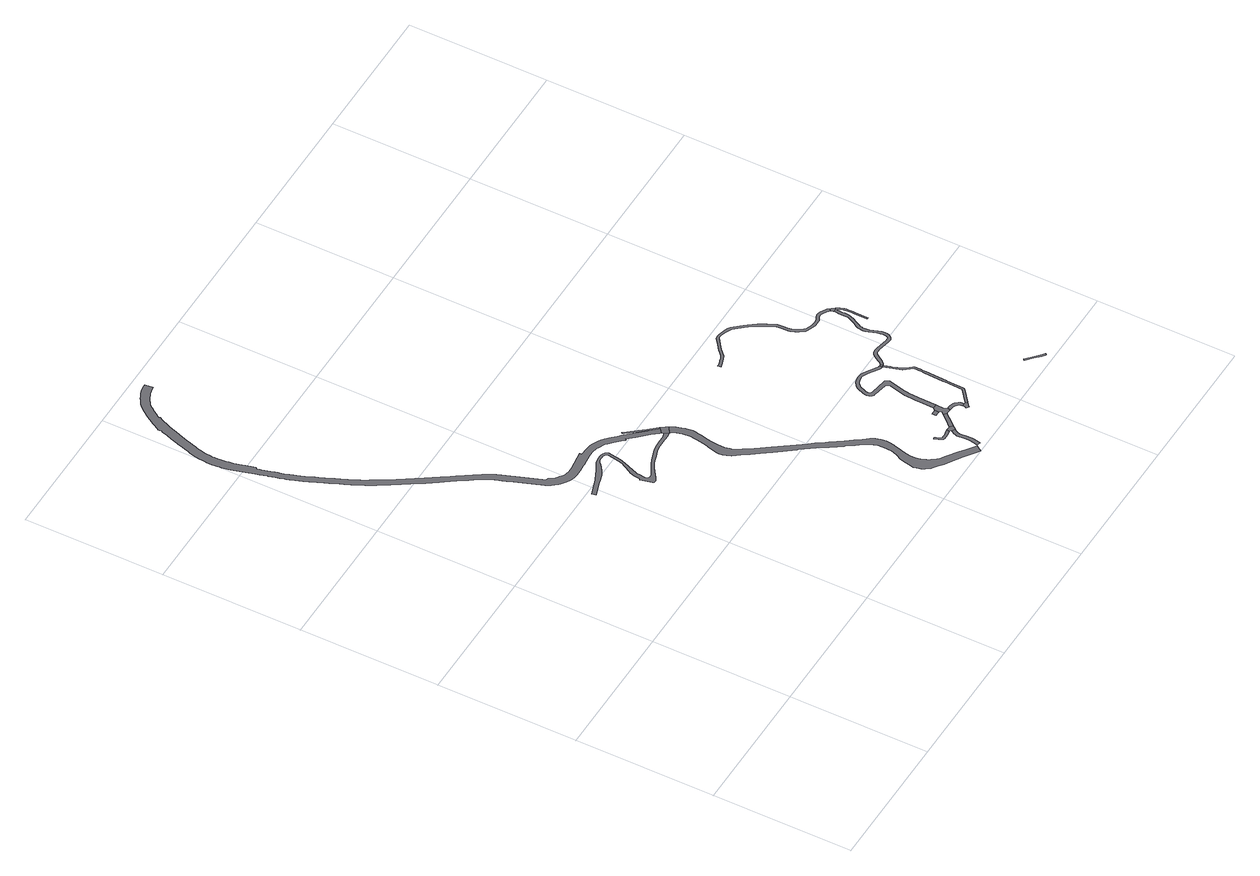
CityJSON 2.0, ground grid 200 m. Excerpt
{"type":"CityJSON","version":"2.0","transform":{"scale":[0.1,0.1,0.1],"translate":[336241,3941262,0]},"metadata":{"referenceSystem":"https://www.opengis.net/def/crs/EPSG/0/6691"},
"CityObjects":{
"road1":{"type":"Road","attributes":{"function":"2","RoadStructureAttribute.sectionType":"1"},"geometry":[{"type":"MultiSurface","lod":"1","boundaries":[[[0,1,2,3,4,5,6,7,8,9,10,11,12,13,14,15,16,17,18,19,20,21,22,23,24,25,26,27,28,29,30,31,32,33,34,35,36,37,38,39,40,41,42,43,44,45,46,47,48,49,50,51,52,53,54,55,56,57,58,59,60,61,62,63,64,65,66,67,68,69,70,71,72,73,74,75,76,77,78,79,80,81,82,83,84,85,86,87,88,89,90,91,92,93,94,95,96,97,98,99,100,101,102,103,104,105,106,107,108,109,110,111,112,113,114,115,116,117,118,119,120,121,122,123,124,125,126,127,128,129,130,131,132,133,134,135,136,137,138,139,140,141,142,143,144,145,146,147,148,149,150,151,152,153,154,155,156,157,158,159,160,161,162,163,164,165,166,167,168,169,170,171,172,173,174,175,176,177,178,179,180,181,182,183,184,185,186,187,188,189,190,191,192,193,194,195,196,197,198,199,200,201,202,203,204,205,206,207,208,209,210,211,212,213,214,215,216,217,218,219,220,221,222,223,224,225,226,227,228,229,230,231,232,233,234,235,236,237,238,239,240,241,242,243,244,245,246,247,248,249,250,251,252,253,254,255,256,257,258,259,260,261,262,263,264,265,266,267,268,269,270,271,272,273,274,275,276,277,278,279,280,281,282,283,284,285,286,287,288,289,290,291,292,293,294,295,296,297,298,299,300,301,302,303,304,305,306,307,308,309,310,311,312,313,314,315]]]}]},
"road2":{"type":"Road","attributes":{"RoadStructureAttribute.sectionType":"1"},"geometry":[{"type":"MultiSurface","lod":"1","boundaries":[[[316,317,318,319,320,321,322,323,324,325,326,327,328,329,330,331,332,333,334,335,336,337,338,339,340,341,342,343,344,345,346,347,348,349,350,351,352,353,354,355,356,357,358,359,360,361,362,363,364,365,366,367,368,369,370,371,372,373,374,375,376,377,378,379,380,381,382,383,384,385,386,387,388,389,390,391,392,393,394,395,396,397,398,399,400,401,402,403,404,405,406,407,408,409,410,411]]]}]},
"road3":{"type":"Road","attributes":{"RoadStructureAttribute.sectionType":"1"},"geometry":[{"type":"MultiSurface","lod":"1","boundaries":[[[412,413,414,415,416,417,418,419,420,421,422,423,424]]]}]},
"road4":{"type":"Road","geometry":[{"type":"MultiSurface","lod":"1","boundaries":[[[425,426,427,428,429,412,424,0,315,430,431,411,410,432,433,434]]]}]},
"road5":{"type":"Road","attributes":{"function":"2","RoadStructureAttribute.sectionType":"1"},"geometry":[{"type":"MultiSurface","lod":"1","boundaries":[[[435,436,437,438,439,440,441,442,443,444,445,446,447,448,449,450,451,452,453,454,455,456,457,458,459,460,461,462,463,464,465,466,467,468,469,470,471,472,473,474,475,476,477,478,479,480,481,482,483,484,485,486,487,488,489,490,491,492,493,494,495,496,497,498,499,500,501,502,503,504,505,506,507,508,509,510,511,512,513,514,515,516,517,518,519,520,521,522,523,524,525,526,527,528,529,530,531,532,533,534,535,536,537,538,539,540,541,542,543,544,545,546,547,548,549,550,551,552,553,554,555,556,557,558,559,560,561,562,563,425,434]]]}]},
"road6":{"type":"Road","attributes":{"RoadStructureAttribute.sectionType":"1"},"geometry":[{"type":"MultiSurface","lod":"1","boundaries":[[[564,565,566,567,568,569,570,571,572,573,574,575,576,577,578,579,580,581,582,583,584,585,586,587,588,589]]]}]},
"road7":{"type":"Road","attributes":{"RoadStructureAttribute.sectionType":"1"},"geometry":[{"type":"MultiSurface","lod":"1","boundaries":[[[590,591,592,593,594,595,596,597,598,599,600,601,602,603,604,605,606,607,608,609,610]]]}]},
"road8":{"type":"Road","geometry":[{"type":"MultiSurface","lod":"1","boundaries":[[[611,612,564,589,613,614,615,616,617,618,619,590,610,620,621,622]]]}]},
"road9":{"type":"Road","attributes":{"RoadStructureAttribute.sectionType":"1"},"geometry":[{"type":"MultiSurface","lod":"1","boundaries":[[[621,623,624,625,626,627,628,629,630,622]]]}]},
"road10":{"type":"Road","geometry":[{"type":"MultiSurface","lod":"1","boundaries":[[[631,632,633,634]]]}]},
"road11":{"type":"Road","geometry":[{"type":"MultiSurface","lod":"1","boundaries":[[[635,636,628,627,637,638,639,640,641,642,643,644,645,646,647,631,634]]]}]},
"road12":{"type":"Road","attributes":{"RoadStructureAttribute.sectionType":"1"},"geometry":[{"type":"MultiSurface","lod":"1","boundaries":[[[640,648,649,650,651,652,653,654,655,656,657,658,659,660,661,662,663,664,665,666,667,641]]]}]},
"road13":{"type":"Road","geometry":[{"type":"MultiSurface","lod":"1","boundaries":[[[668,669,670,671,672,673,658,657,674,675,676,677,678,679]]]}]},
"road14":{"type":"Road","attributes":{"RoadStructureAttribute.sectionType":"1"},"geometry":[{"type":"MultiSurface","lod":"1","boundaries":[[[680,681,682,683,684,685,686,687,688,689,690,691,692,693,694,695,696,697,698,699,700,701,702,703,704,705,706,707,708,709,710,711,712,713,714,715,716,717,718,719,720,647,646,721,722,723,724,725,726,727,728,729,730,731,732,733,734,735,736,737,738,739,740,741,742,743,744,745,746,747,748,749,750,751,752,753,754,755,756,757]]]}]},
"road15":{"type":"Road","attributes":{"RoadStructureAttribute.sectionType":"1"},"geometry":[{"type":"MultiSurface","lod":"1","boundaries":[[[758,759,760,761,762,763,764,765,766,767,768,769,770,771,672,671,772,773,774,775,776,777,778,779,780,781,782,783,784,785,786,787,788,789,790,791,792,757]]]}]},
"road16":{"type":"Road","geometry":[{"type":"MultiSurface","lod":"1","boundaries":[[[793,794,680,757,792]]]}]},
"road17":{"type":"Road","attributes":{"RoadStructureAttribute.sectionType":"1"},"geometry":[{"type":"MultiSurface","lod":"1","boundaries":[[[795,796,797,798,799,800,801,802,803,804,805,806,807,808,809,810,811,812,813,814,815,816,817,818,819,820,821,822,823,824,825,826,827,828,829,830,831,832,833,834,835,836,837,838,839,840,841,842,843,844,845,846,847,848,849,850,851,852,853,854,855,856,857,858,859,860,861,862,863,864,865,866,867,868,869,870,871,872,873,874,875,876,877,878,879,880,881,882,883,884,885,886,887,888,889,890,891,892,893,894,895,896,897,898,899,900,901,902,903,904,905,906]]]}]},
"road18":{"type":"Road","attributes":{"RoadStructureAttribute.sectionType":"1"},"geometry":[{"type":"MultiSurface","lod":"1","boundaries":[[[793,907,908,909,910,911,912,913,914,915,916,917,918,919,920,921,922,923,924,925,926,927,928,929,930,931,932,933,934,935,936,937,938,939,940,941,942,943,944,945,946,947,948,949,950,951,952,953,954,955,956,957,958,959,960,961,962,963,964,965,966,967,944,968,969,970,971,972,973,974,975,976,977,978,979,980,981,982,983,984,985,986,987,988,989,990,991,992,993,994,995,996,997,998,999,1000,1001,1002,794]]]}]},
"road19":{"type":"Road","attributes":{"RoadStructureAttribute.sectionType":"1"},"geometry":[{"type":"MultiSurface","lod":"1","boundaries":[[[1003,1004,1005,1006,1007,1008,1009,1010,1011,1012]]]}]},
"road20":{"type":"Road","geometry":[{"type":"MultiSurface","lod":"1","boundaries":[[[944,967,1013,795,906,1014,1015,968]]]}]}
},
"vertices":[
[3330,3744,0],[3318,3760,0],[3241,3850,0],[3228,3863,0],[3014,4093,0],[3008,4098,0],[2986,4120,0],[2956,4151,0],[2901,4209,0],[2834,4272,0],[2796,4301,0],[2750,4331,0],[2698,4358,0],[2666,4371,0],[2628,4381,0],[2590,4388,0],[2548,4392,0],[2463,4392,0],[2457,4392,0],[2457,4426,0],[2181,4391,0],[2141,4388,0],[2098,4389,0],[2072,4396,0],[2058,4400,0],[2033,4410,0],[2001,4429,0],[1973,4447,0],[1945,4468,0],[1933,4480,0],[1905,4510,0],[1885,4535,0],[1880,4544,0],[1873,4556,0],[1837,4571,0],[1819,4616,0],[1778,4726,0],[1697,4944,0],[1656,5054,0],[1648,5077,0],[1634,5111,0],[1628,5129,0],[1612,5170,0],[1605,5182,0],[1567,5251,0],[1524,5327,0],[1461,5418,0],[1426,5469,0],[1404,5504,0],[1342,5603,0],[1304,5660,0],[1232,5764,0],[1176,5847,0],[1118,5932,0],[1117,5933,0],[1088,5973,0],[1048,6033,0],[1013,6086,0],[1002,6102,0],[1000,6106,0],[983,6129,0],[962,6163,0],[946,6187,0],[919,6231,0],[879,6294,0],[848,6343,0],[814,6398,0],[781,6454,0],[743,6522,0],[738,6529,0],[714,6571,0],[686,6626,0],[662,6672,0],[636,6726,0],[617,6769,0],[601,6806,0],[579,6858,0],[551,6925,0],[526,6982,0],[500,7040,0],[467,7117,0],[451,7158,0],[426,7216,0],[400,7277,0],[378,7331,0],[361,7377,0],[348,7414,0],[332,7466,0],[325,7486,0],[312,7529,0],[302,7564,0],[290,7611,0],[280,7646,0],[264,7705,0],[231,7812,0],[226,7834,0],[218,7874,0],[233,7892,0],[216,7960,0],[198,8028,0],[175,8107,0],[165,8144,0],[158,8178,0],[149,8239,0],[140,8281,0],[135,8321,0],[132,8360,0],[131,8394,0],[131,8441,0],[131,8468,0],[132,8504,0],[137,8559,0],[140,8579,0],[148,8624,0],[157,8664,0],[168,8708,0],[179,8748,0],[193,8793,0],[194,8794,0],[208,8840,0],[212,8854,0],[224,8893,0],[249,8970,0],[271,9038,0],[298,9114,0],[332,9211,0],[341,9234,0],[355,9268,0],[372,9304,0],[391,9341,0],[413,9384,0],[397,9393,0],[415,9422,0],[439,9458,0],[465,9495,0],[471,9504,0],[508,9556,0],[524,9575,0],[540,9593,0],[554,9605,0],[575,9621,0],[619,9649,0],[640,9661,0],[660,9671,0],[686,9683,0],[711,9694,0],[734,9702,0],[752,9707,0],[769,9710,0],[797,9715,0],[830,9718,0],[822,9838,0],[820,9838,0],[782,9834,0],[748,9829,0],[725,9824,0],[700,9817,0],[667,9806,0],[637,9793,0],[609,9780,0],[591,9771,0],[582,9767,0],[555,9750,0],[530,9734,0],[505,9716,0],[480,9697,0],[458,9678,0],[435,9653,0],[414,9628,0],[388,9591,0],[368,9563,0],[341,9524,0],[315,9485,0],[294,9448,0],[270,9408,0],[263,9395,0],[227,9324,0],[217,9310,0],[211,9297,0],[212,9282,0],[211,9253,0],[206,9237,0],[180,9155,0],[152,9077,0],[131,9007,0],[105,8931,0],[89,8878,0],[74,8831,0],[73,8828,0],[59,8783,0],[47,8740,0],[35,8694,0],[25,8649,0],[16,8599,0],[13,8576,0],[13,8574,0],[7,8512,0],[5,8474,0],[4,8452,0],[4,8439,0],[4,8427,0],[5,8403,0],[8,8372,0],[10,8333,0],[14,8300,0],[18,8269,0],[23,8235,0],[27,8209,0],[32,8180,0],[39,8151,0],[51,8110,0],[61,8075,0],[81,8001,0],[103,7928,0],[127,7843,0],[142,7787,0],[173,7688,0],[175,7679,0],[202,7586,0],[216,7538,0],[227,7502,0],[240,7459,0],[255,7413,0],[264,7385,0],[277,7347,0],[295,7299,0],[315,7249,0],[317,7242,0],[344,7180,0],[368,7124,0],[385,7083,0],[393,7064,0],[419,7004,0],[445,6947,0],[469,6890,0],[497,6822,0],[519,6771,0],[526,6754,0],[535,6733,0],[555,6688,0],[583,6632,0],[607,6585,0],[636,6528,0],[666,6476,0],[704,6409,0],[709,6401,0],[736,6357,0],[772,6296,0],[801,6250,0],[847,6178,0],[871,6139,0],[910,6080,0],[939,6036,0],[973,5984,0],[977,5978,0],[998,5947,0],[1000,5944,0],[1008,5933,0],[1039,5882,0],[1044,5874,0],[1141,5733,0],[1155,5714,0],[1177,5681,0],[1266,5553,0],[1354,5425,0],[1388,5368,0],[1452,5281,0],[1492,5212,0],[1497,5200,0],[1505,5180,0],[1521,5137,0],[1523,5130,0],[1553,5052,0],[1557,5043,0],[1574,4997,0],[1590,4954,0],[1606,4911,0],[1686,4695,0],[1707,4639,0],[1729,4581,0],[1748,4531,0],[1766,4497,0],[1784,4466,0],[1812,4430,0],[1846,4395,0],[1865,4376,0],[1902,4347,0],[1937,4324,0],[1980,4300,0],[2018,4285,0],[2042,4277,0],[2093,4267,0],[2144,4266,0],[2192,4270,0],[2284,4279,0],[2306,4279,0],[2415,4291,0],[2467,4295,0],[2543,4295,0],[2578,4292,0],[2606,4287,0],[2633,4279,0],[2657,4269,0],[2745,4222,0],[2773,4200,0],[2835,4143,0],[2878,4096,0],[2899,4073,0],[2941,4027,0],[2945,4027,0],[2955,4040,0],[2958,4042,0],[3048,3945,0],[3185,3800,0],[3261,3711,0],[3273,3697,0],
[3271,3661,0],[3243,3653,0],[3205,3646,0],[3145,3645,0],[3023,3640,0],[2957,3627,0],[2869,3599,0],[2789,3568,0],[2730,3544,0],[2700,3527,0],[2670,3509,0],[2615,3475,0],[2578,3454,0],[2563,3447,0],[2544,3443,0],[2521,3445,0],[2511,3448,0],[2500,3457,0],[2495,3466,0],[2491,3481,0],[2491,3515,0],[2494,3571,0],[2502,3622,0],[2506,3641,0],[2555,3769,0],[2587,3847,0],[2611,3927,0],[2637,4068,0],[2639,4105,0],[2634,4129,0],[2618,4148,0],[2590,4164,0],[2561,4176,0],[2534,4180,0],[2493,4180,0],[2451,4172,0],[2410,4160,0],[2371,4140,0],[2328,4115,0],[2288,4095,0],[2229,4067,0],[2144,4029,0],[2073,4002,0],[1902,3943,0],[1919,3890,0],[2089,3949,0],[2160,3967,0],[2254,3996,0],[2331,4036,0],[2371,4064,0],[2413,4097,0],[2443,4126,0],[2460,4138,0],[2497,4145,0],[2531,4145,0],[2551,4142,0],[2575,4132,0],[2595,4121,0],[2602,4113,0],[2604,4102,0],[2602,4072,0],[2577,3935,0],[2554,3858,0],[2548,3844,0],[2518,3787,0],[2460,3685,0],[2451,3664,0],[2449,3652,0],[2445,3613,0],[2437,3550,0],[2434,3543,0],[2422,3532,0],[2435,3462,0],[2459,3368,0],[2463,3358,0],[2471,3350,0],[2486,3347,0],[2500,3348,0],[2547,3373,0],[2639,3437,0],[2697,3477,0],[2722,3494,0],[2750,3509,0],[2802,3530,0],[2883,3556,0],[2969,3583,0],[3030,3596,0],[3147,3600,0],[3176,3601,0],[3210,3601,0],[3250,3600,0],[3277,3600,0],[3294,3603,0],[3308,3609,0],[3310,3610,0],[3286,3668,0],
[3348,3762,0],[3347,3764,0],[3244,3886,0],[3170,3974,0],[3049,4122,0],[3042,4140,0],[3037,4144,0],[3028,4130,0],[3034,4104,0],[3153,3960,0],[3229,3871,0],[3330,3751,0],[3331,3749,0],
[3413,3668,0],[3409,3675,0],[3391,3701,0],[3375,3721,0],[3364,3740,0],[3279,3688,0],[3287,3672,0],[3315,3612,0],[3322,3615,0],[3325,3614,0],
[3333,3602,0],[3340,3590,0],[3356,3555,0],[3367,3527,0],[3378,3491,0],[3387,3452,0],[3394,3407,0],[3398,3363,0],[3398,3324,0],[3396,3289,0],[3387,3241,0],[3370,3145,0],[3361,3101,0],[3337,3018,0],[3311,2923,0],[3311,2873,0],[3318,2827,0],[3332,2777,0],[3359,2718,0],[3388,2673,0],[3461,2578,0],[3495,2532,0],[3571,2426,0],[3664,2297,0],[3855,2049,0],[3865,2035,0],[3955,1914,0],[4002,1852,0],[4050,1779,0],[4092,1716,0],[4149,1629,0],[4202,1556,0],[4206,1550,0],[4211,1544,0],[4260,1476,0],[4283,1444,0],[4344,1362,0],[4384,1294,0],[4405,1242,0],[4420,1187,0],[4428,1127,0],[4430,1072,0],[4426,1029,0],[4426,1027,0],[4419,991,0],[4412,957,0],[4386,888,0],[4354,825,0],[4339,765,0],[4322,687,0],[4305,609,0],[4312,566,0],[4329,506,0],[4353,462,0],[4378,428,0],[4399,403,0],[4427,380,0],[4462,355,0],[4500,328,0],[4542,296,0],[4617,244,0],[4770,144,0],[4928,35,0],[4971,2,0],[5033,84,0],[4995,109,0],[4892,185,0],[4833,230,0],[4683,337,0],[4611,387,0],[4579,417,0],[4558,441,0],[4532,478,0],[4515,503,0],[4502,531,0],[4486,565,0],[4480,587,0],[4475,603,0],[4465,637,0],[4462,666,0],[4460,706,0],[4462,755,0],[4468,798,0],[4483,861,0],[4504,934,0],[4514,973,0],[4525,1017,0],[4537,1077,0],[4543,1137,0],[4533,1210,0],[4513,1279,0],[4484,1335,0],[4423,1414,0],[4359,1502,0],[4325,1548,0],[4290,1597,0],[4289,1599,0],[4175,1757,0],[4156,1783,0],[4146,1797,0],[4071,1903,0],[4016,1978,0],[3931,2093,0],[3886,2155,0],[3741,2353,0],[3700,2410,0],[3572,2588,0],[3541,2636,0],[3530,2654,0],[3484,2725,0],[3473,2751,0],[3468,2763,0],[3457,2806,0],[3448,2842,0],[3443,2880,0],[3442,2928,0],[3443,2995,0],[3450,3070,0],[3461,3125,0],[3486,3226,0],[3495,3276,0],[3500,3322,0],[3505,3371,0],[3500,3425,0],[3489,3473,0],[3479,3521,0],[3467,3558,0],[3454,3591,0],[3434,3634,0],
[5086,558,0],[5071,556,0],[5048,552,0],[4999,544,0],[4980,542,0],[4963,541,0],[4951,542,0],[4939,544,0],[4930,549,0],[4922,560,0],[4915,579,0],[4911,591,0],[4902,620,0],[4896,637,0],[4871,629,0],[4889,570,0],[4899,546,0],[4912,524,0],[4926,511,0],[4945,507,0],[4963,505,0],[4985,507,0],[5004,509,0],[5055,517,0],[5072,519,0],[5079,517,0],
[5105,498,0],[5070,440,0],[5063,420,0],[5059,400,0],[5058,380,0],[5065,289,0],[5066,214,0],[5066,212,0],[5059,157,0],[5042,96,0],[5093,80,0],[5107,146,0],[5112,184,0],[5115,212,0],[5115,292,0],[5108,380,0],[5108,394,0],[5111,406,0],[5115,418,0],[5131,444,0],[5148,472,0],
[5140,553,0],[5130,553,0],[5088,516,0],[5102,509,0],[5104,507,0],[5105,506,0],[5106,503,0],[5107,501,0],[5107,500,0],[5152,477,0],[5189,524,0],[5151,557,0],
[5190,526,0],[5230,571,0],[5286,637,0],[5332,689,0],[5346,697,0],[5302,732,0],[5293,720,0],[5192,604,0],
[5314,859,0],[5245,861,0],[5244,801,0],[5313,800,0],
[5317,800,0],[5336,776,0],[5363,701,0],[5375,700,0],[5393,698,0],[5420,695,0],[5425,737,0],[5422,739,0],[5403,766,0],[5401,772,0],[5402,793,0],[5405,891,0],[5344,893,0],
[5431,694,0],[5474,687,0],[5497,682,0],[5510,675,0],[5520,669,0],[5532,658,0],[5545,642,0],[5555,622,0],[5559,610,0],[5561,590,0],[5606,593,0],[5604,621,0],[5596,641,0],[5583,666,0],[5566,688,0],[5548,705,0],[5532,715,0],[5512,724,0],[5485,730,0],[5442,735,0],
[5579,510,0],[5592,525,0],[5607,541,0],[5639,565,0],[5621,588,0],[5607,592,0],[5561,588,0],[5561,576,0],[5558,561,0],[5552,544,0],[5546,532,0],[5577,507,0],
[5658,1856,0],[5642,1858,0],[5640,1859,0],[5620,1867,0],[5493,1951,0],[5464,1970,0],[5419,1989,0],[5381,1997,0],[5356,1998,0],[5330,1996,0],[5292,1991,0],[5285,1990,0],[5251,1975,0],[5219,1953,0],[5206,1941,0],[5196,1931,0],[5177,1905,0],[5169,1889,0],[5158,1867,0],[5141,1819,0],[5134,1800,0],[5127,1761,0],[5126,1744,0],[5129,1726,0],[5132,1714,0],[5139,1697,0],[5151,1683,0],[5174,1662,0],[5176,1662,0],[5200,1653,0],[5386,1622,0],[5394,1621,0],[5394,1618,0],[5416,1586,0],[5418,1580,0],[5418,1577,0],[5372,1373,0],[5362,1324,0],[5361,1314,0],[5352,1157,0],[5351,1101,0],[5412,1155,0],[5421,1310,0],[5421,1316,0],[5430,1360,0],[5465,1512,0],[5481,1583,0],[5490,1616,0],[5488,1623,0],[5458,1670,0],[5440,1674,0],[5337,1691,0],[5216,1711,0],[5200,1714,0],[5189,1718,0],[5186,1719,0],[5179,1727,0],[5174,1737,0],[5173,1758,0],[5179,1787,0],[5191,1821,0],[5198,1840,0],[5201,1849,0],[5216,1881,0],[5230,1901,0],[5248,1917,0],[5263,1928,0],[5273,1935,0],[5301,1947,0],[5333,1955,0],[5356,1957,0],[5376,1956,0],[5407,1950,0],[5445,1934,0],[5471,1917,0],[5600,1831,0],[5629,1819,0],[5658,1815,0],
[5686,1726,0],[5741,1569,0],[5827,1457,0],[5829,1454,0],[5831,1450,0],[5830,1381,0],[5830,1339,0],[5829,1299,0],[5817,1018,0],[5816,992,0],[5807,738,0],[5806,735,0],[5805,733,0],[5627,591,0],[5641,566,0],[5825,713,0],[5833,723,0],[5835,735,0],[5843,981,0],[5844,990,0],[5857,1299,0],[5858,1338,0],[5858,1380,0],[5859,1455,0],[5855,1465,0],[5854,1467,0],[5853,1468,0],[5849,1474,0],[5795,1544,0],[5786,1556,0],[5766,1582,0],[5719,1715,0],[5718,1718,0],[5712,1734,0],[5691,1819,0],
[5698,1823,0],[5678,1859,0],
[6230,2901,0],[6211,2922,0],[6198,2935,0],[6189,2941,0],[6141,2970,0],[6121,2978,0],[6098,2985,0],[6077,2987,0],[6054,2987,0],[6020,2978,0],[5968,2952,0],[5962,2951,0],[5924,2949,0],[5892,2951,0],[5860,2958,0],[5811,2976,0],[5787,2986,0],[5762,3006,0],[5745,3023,0],[5716,3069,0],[5699,3102,0],[5685,3131,0],[5679,3153,0],[5673,3179,0],[5670,3207,0],[5670,3265,0],[5670,3266,0],[5668,3306,0],[5662,3343,0],[5652,3372,0],[5643,3393,0],[5603,3467,0],[5550,3568,0],[5515,3621,0],[5478,3671,0],[5444,3714,0],[5361,3808,0],[5329,3839,0],[5295,3859,0],[5237,3885,0],[5189,3897,0],[5151,3904,0],[5107,3907,0],[5088,3907,0],[5075,3903,0],[5044,3879,0],[4986,3834,0],[4909,3776,0],[4878,3744,0],[4856,3721,0],[4835,3702,0],[4813,3690,0],[4789,3680,0],[4745,3668,0],[4731,3663,0],[4680,3647,0],[4657,3649,0],[4662,3599,0],[4694,3610,0],[4759,3636,0],[4799,3649,0],[4828,3660,0],[4854,3675,0],[4879,3698,0],[4902,3721,0],[4933,3753,0],[5007,3806,0],[5096,3875,0],[5105,3878,0],[5148,3874,0],[5182,3865,0],[5222,3848,0],[5276,3823,0],[5304,3807,0],[5332,3780,0],[5413,3688,0],[5446,3647,0],[5482,3598,0],[5515,3548,0],[5568,3447,0],[5607,3375,0],[5614,3358,0],[5623,3333,0],[5629,3302,0],[5630,3264,0],[5630,3205,0],[5631,3200,0],[5634,3173,0],[5640,3144,0],[5647,3117,0],[5663,3084,0],[5681,3049,0],[5686,3041,0],[5713,2999,0],[5735,2975,0],[5772,2949,0],[5796,2939,0],[5849,2919,0],[5887,2911,0],[5924,2909,0],[5967,2911,0],[5981,2914,0],[6035,2940,0],[6059,2947,0],[6075,2947,0],[6090,2946,0],[6107,2941,0],[6122,2934,0],[6163,2908,0],[6179,2895,0],[6184,2890,0],[6197,2876,0],
[5718,1834,0],[5743,1861,0],[5748,1869,0],[5797,1941,0],[5810,1960,0],[5831,1986,0],[5839,1992,0],[5853,1996,0],[5874,1998,0],[5910,1997,0],[6083,1961,0],[6126,1958,0],[6158,1973,0],[6181,1995,0],[6198,2025,0],[6203,2051,0],[6206,2085,0],[6200,2127,0],[6185,2178,0],[6152,2282,0],[6142,2323,0],[6139,2343,0],[6140,2367,0],[6144,2389,0],[6150,2412,0],[6159,2434,0],[6170,2455,0],[6194,2491,0],[6223,2544,0],[6245,2600,0],[6252,2636,0],[6257,2694,0],[6257,2710,0],[6257,2745,0],[6257,2775,0],[6256,2801,0],[6257,2822,0],[6257,2824,0],[6264,2814,0],[6279,2784,0],[6289,2762,0],[6297,2736,0],[6303,2712,0],[6305,2684,0],[6306,2663,0],[6308,2625,0],[6307,2592,0],[6305,2507,0],[6302,2396,0],[6327,2395,0],[6330,2506,0],[6332,2591,0],[6333,2625,0],[6331,2664,0],[6330,2686,0],[6328,2716,0],[6321,2743,0],[6313,2770,0],[6302,2795,0],[6285,2827,0],[6277,2838,0],[6215,2823,0],[6215,2792,0],[6214,2769,0],[6211,2680,0],[6211,2637,0],[6206,2611,0],[6186,2561,0],[6160,2512,0],[6136,2476,0],[6122,2451,0],[6112,2424,0],[6105,2397,0],[6101,2371,0],[6099,2341,0],[6103,2315,0],[6113,2271,0],[6147,2166,0],[6161,2118,0],[6166,2083,0],[6163,2057,0],[6160,2039,0],[6149,2020,0],[6135,2006,0],[6119,1999,0],[6089,2001,0],[5916,2036,0],[5866,2042,0],[5844,2040,0],[5821,2032,0],[5807,2023,0],[5775,1989,0],[5773,1987,0],[5727,1913,0],[5710,1886,0],[5692,1867,0],
[6874,123,0],[6862,132,0],[6827,163,0],[6748,237,0],[6656,321,0],[6638,301,0],[6730,217,0],[6809,143,0],[6844,112,0],[6857,102,0],
[6249,2878,0],[6211,2852,0],[6215,2832,0]
]}
